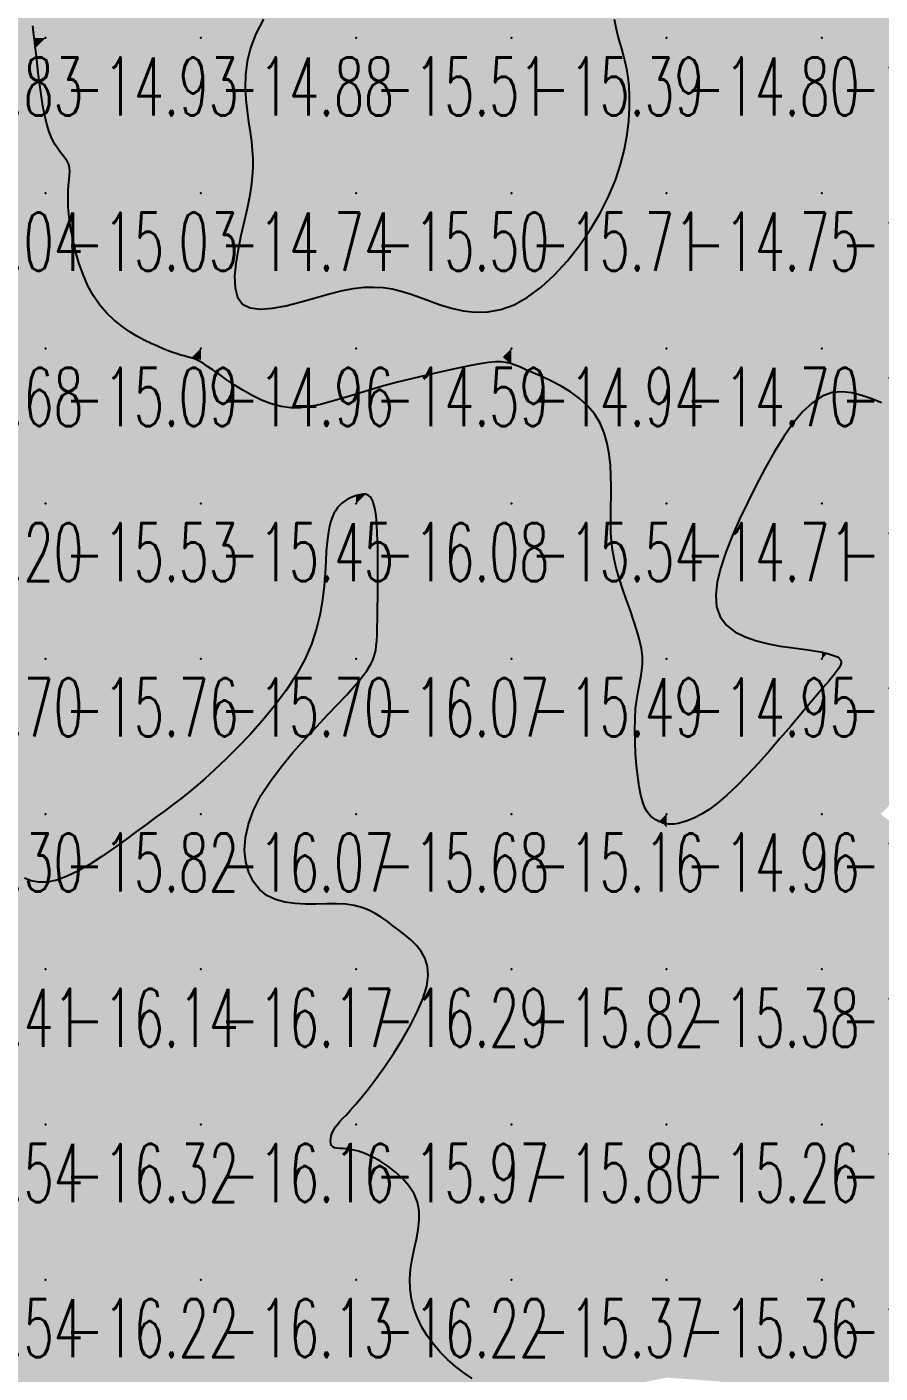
# Model space of a CAD drawing. Header units: millimetres. Extents: x 88261 to 90953, y 390274 to 392322.
# Drawn here: x 89799 to 89854, y 390511.2 to 390598 of the extents above; entities that cross this region are included whole.
import ezdxf
from ezdxf.enums import TextEntityAlignment as Align

# ---------------------------------------------------------------- set-up
doc = ezdxf.new("R2010")
doc.units = ezdxf.units.MM
doc.header["$LTSCALE"] = 25
for name, color, linetype in [('CN_03_00', 7, 'Continuous'), ('CN_04_00', 242, 'Continuous'), ('COTEAlt', 7, 'Continuous'), ('TN_COLORIAGE', 7, 'Continuous')]:
    doc.layers.add(name, color=color, linetype=linetype)
doc.styles.add('Simplex 1.0', font='Simplex.shx', dxfattribs={"width": 0.99, "height": 2.5})
doc.styles.get("Standard").update_dxf_attribs({"font": 'times.ttf'})

# ---------------------------------------------------------------- blocks, each defined once
blk = doc.blocks.new('COTE')
at = {"color": 0}
blk.add_point((0, 0), dxfattribs=at)
at = {"layer": 'COTEAlt'}
blk.add_attdef('ALT', text='', height=3.75, dxfattribs=at).set_placement((1.25, -1.25), align=Align.TOP_LEFT)

msp = doc.modelspace()

# ---------------------------------------------------------------- linework, layer by layer
at = {"layer": 'CN_03_00', "elevation": -16, "flags": 128}
msp.add_lwpolyline([(89827.727, 390510.868), (89827.188, 390511.237), (89826.656, 390511.644), (89826.145, 390512.087), (89825.665, 390512.565), (89825.225, 390513.077), (89824.832, 390513.617), (89824.49, 390514.184), (89824.204, 390514.774), (89823.977, 390515.381), (89823.815, 390516.004), (89823.722, 390516.638), (89823.703, 390517.28), (89823.757, 390517.925), (89823.864, 390518.57), (89823.998, 390519.212), (89824.135, 390519.846), (89824.249, 390520.468), (89824.314, 390521.075), (89824.307, 390521.664), (89824.201, 390522.229), (89823.979, 390522.768), (89823.655, 390523.276), (89823.252, 390523.746), (89822.791, 390524.175), (89822.294, 390524.557), (89821.785, 390524.887), (89821.284, 390525.159), (89820.814, 390525.37), (89820.393, 390525.516), (89820.022, 390525.609), (89819.7, 390525.661), (89819.425, 390525.687), (89819.193, 390525.699), (89819.002, 390525.712), (89818.852, 390525.738), (89818.738, 390525.792), (89818.659, 390525.884), (89818.613, 390526.009), (89818.598, 390526.161), (89818.611, 390526.332), (89818.652, 390526.517), (89818.716, 390526.707), (89818.804, 390526.897), (89818.912, 390527.078), (89819.04, 390527.248), (89819.193, 390527.421), (89819.379, 390527.615), (89819.603, 390527.847), (89819.873, 390528.135), (89820.195, 390528.497), (89820.577, 390528.952), (89821.024, 390529.516), (89821.539, 390530.2), (89822.097, 390530.983), (89822.672, 390531.836), (89823.235, 390532.731), (89823.758, 390533.639), (89824.212, 390534.532), (89824.57, 390535.379), (89824.803, 390536.154), (89824.891, 390536.834), (89824.847, 390537.424), (89824.692, 390537.937), (89824.447, 390538.384), (89824.135, 390538.776), (89823.774, 390539.128), (89823.388, 390539.449), (89822.997, 390539.752), (89822.616, 390540.047), (89822.243, 390540.33), (89821.865, 390540.595), (89821.475, 390540.835), (89821.061, 390541.044), (89820.615, 390541.217), (89820.126, 390541.347), (89819.585, 390541.428), (89818.986, 390541.459), (89818.342, 390541.456), (89817.67, 390541.443), (89816.988, 390541.441), (89816.313, 390541.473), (89815.661, 390541.562), (89815.05, 390541.729), (89814.498, 390541.998), (89814.02, 390542.384), (89813.628, 390542.881), (89813.332, 390543.476), (89813.142, 390544.158), (89813.067, 390544.913), (89813.118, 390545.73), (89813.306, 390546.596), (89813.639, 390547.499), (89814.121, 390548.425), (89814.727, 390549.361), (89815.422, 390550.29), (89816.173, 390551.198), (89816.948, 390552.07), (89817.713, 390552.89), (89818.435, 390553.643), (89819.081, 390554.314), (89819.624, 390554.892), (89820.069, 390555.385), (89820.428, 390555.802), (89820.712, 390556.155), (89820.931, 390556.456), (89821.099, 390556.715), (89821.225, 390556.944), (89821.322, 390557.154), (89821.399, 390557.357), (89821.461, 390557.566), (89821.509, 390557.798), (89821.546, 390558.068), (89821.573, 390558.39), (89821.594, 390558.78), (89821.61, 390559.253), (89821.624, 390559.824), (89821.636, 390560.5), (89821.647, 390561.261), (89821.655, 390562.075), (89821.657, 390562.914), (89821.652, 390563.747), (89821.639, 390564.545), (89821.615, 390565.279), (89821.58, 390565.919), (89821.531, 390566.442), (89821.47, 390566.855), (89821.399, 390567.172), (89821.321, 390567.406), (89821.236, 390567.572), (89821.146, 390567.683), (89821.054, 390567.753), (89820.962, 390567.796), (89820.87, 390567.823), (89820.778, 390567.838), (89820.685, 390567.841), (89820.589, 390567.833), (89820.489, 390567.816), (89820.384, 390567.79), (89820.273, 390567.756), (89820.155, 390567.715), (89820.028, 390567.668), (89819.894, 390567.613), (89819.756, 390567.547), (89819.614, 390567.469), (89819.472, 390567.376), (89819.331, 390567.265), (89819.193, 390567.135), (89819.059, 390566.983), (89818.933, 390566.806), (89818.815, 390566.596), (89818.705, 390566.346), (89818.606, 390566.046), (89818.517, 390565.688), (89818.441, 390565.265), (89818.377, 390564.767), (89818.327, 390564.186), (89818.289, 390563.518), (89818.248, 390562.768), (89818.185, 390561.949), (89818.084, 390561.072), (89817.927, 390560.146), (89817.695, 390559.183), (89817.371, 390558.194), (89816.937, 390557.19), (89816.383, 390556.181), (89815.726, 390555.18), (89814.995, 390554.201), (89814.215, 390553.257), (89813.413, 390552.361), (89812.615, 390551.527), (89811.847, 390550.766), (89811.136, 390550.093), (89810.501, 390549.515), (89809.93, 390549.017), (89809.403, 390548.58), (89808.901, 390548.183), (89808.406, 390547.806), (89807.897, 390547.43), (89807.357, 390547.033), (89806.764, 390546.596), (89806.106, 390546.106), (89805.395, 390545.579), (89804.647, 390545.039), (89803.879, 390544.511), (89803.11, 390544.017), (89802.356, 390543.581), (89801.634, 390543.227), (89800.962, 390542.979), (89800.353, 390542.854), (89799.806, 390542.843), (89799.319, 390542.93), (89798.887, 390543.1)], dxfattribs=at)
at = {"layer": 'CN_04_00', "elevation": -15, "flags": 128}
for points in [[(89854.102, 390573.728), (89853.467, 390573.98), (89852.83, 390574.208), (89852.191, 390574.376), (89851.551, 390574.448), (89850.912, 390574.388), (89850.275, 390574.161), (89849.64, 390573.74), (89849.01, 390573.143), (89848.387, 390572.396), (89847.775, 390571.524), (89847.175, 390570.554), (89846.59, 390569.514), (89846.023, 390568.429), (89845.476, 390567.325), (89844.955, 390566.227), (89844.477, 390565.151), (89844.064, 390564.111), (89843.736, 390563.122), (89843.514, 390562.196), (89843.42, 390561.349), (89843.473, 390560.593), (89843.695, 390559.944), (89844.097, 390559.41), (89844.648, 390558.983), (89845.309, 390558.648), (89846.041, 390558.392), (89846.803, 390558.202), (89847.555, 390558.063), (89848.257, 390557.961), (89848.871, 390557.884), (89849.364, 390557.82), (89849.747, 390557.764), (89850.038, 390557.715), (89850.255, 390557.673), (89850.416, 390557.635), (89850.54, 390557.6), (89850.646, 390557.567), (89850.751, 390557.534), (89850.87, 390557.499), (89850.999, 390557.46), (89851.129, 390557.415), (89851.251, 390557.359), (89851.356, 390557.29), (89851.437, 390557.205), (89851.484, 390557.102), (89851.489, 390556.977), (89851.444, 390556.826), (89851.344, 390556.642), (89851.188, 390556.414), (89850.97, 390556.135), (89850.69, 390555.795), (89850.342, 390555.385), (89849.924, 390554.895), (89849.433, 390554.317), (89848.869, 390553.648), (89848.244, 390552.908), (89847.575, 390552.122), (89846.878, 390551.319), (89846.168, 390550.524), (89845.463, 390549.763), (89844.778, 390549.063), (89844.13, 390548.449), (89843.531, 390547.943), (89842.984, 390547.539), (89842.487, 390547.225), (89842.04, 390546.989), (89841.642, 390546.82), (89841.292, 390546.707), (89840.989, 390546.636), (89840.733, 390546.598), (89840.52, 390546.582), (89840.346, 390546.583), (89840.201, 390546.599), (89840.08, 390546.628), (89839.973, 390546.667), (89839.875, 390546.713), (89839.776, 390546.764), (89839.67, 390546.817), (89839.55, 390546.873), (89839.419, 390546.943), (89839.28, 390547.041), (89839.137, 390547.181), (89838.993, 390547.378), (89838.852, 390547.646), (89838.718, 390547.999), (89838.593, 390548.451), (89838.482, 390549.01), (89838.386, 390549.658), (89838.308, 390550.371), (89838.25, 390551.122), (89838.214, 390551.889), (89838.201, 390552.646), (89838.214, 390553.368), (89838.255, 390554.031), (89838.324, 390554.617), (89838.41, 390555.137), (89838.503, 390555.61), (89838.589, 390556.053), (89838.657, 390556.485), (89838.694, 390556.924), (89838.69, 390557.388), (89838.631, 390557.895), (89838.511, 390558.459), (89838.338, 390559.072), (89838.127, 390559.721), (89837.893, 390560.394), (89837.65, 390561.078), (89837.412, 390561.761), (89837.192, 390562.43), (89837.007, 390563.072), (89836.865, 390563.679), (89836.765, 390564.258), (89836.699, 390564.817), (89836.662, 390565.368), (89836.647, 390565.92), (89836.647, 390566.483), (89836.657, 390567.069), (89836.669, 390567.685), (89836.676, 390568.34), (89836.667, 390569.024), (89836.631, 390569.724), (89836.554, 390570.427), (89836.426, 390571.121), (89836.234, 390571.792), (89835.966, 390572.427), (89835.61, 390573.015), (89835.161, 390573.544), (89834.635, 390574.015), (89834.057, 390574.433), (89833.452, 390574.801), (89832.842, 390575.123), (89832.252, 390575.402), (89831.706, 390575.642), (89831.227, 390575.847), (89830.832, 390576.02), (89830.5, 390576.159), (89830.201, 390576.265), (89829.908, 390576.336), (89829.591, 390576.369), (89829.222, 390576.365), (89828.772, 390576.322), (89828.212, 390576.238), (89827.522, 390576.113), (89826.719, 390575.953), (89825.831, 390575.761), (89824.883, 390575.544), (89823.903, 390575.307), (89822.916, 390575.056), (89821.95, 390574.797), (89821.03, 390574.534), (89820.177, 390574.274), (89819.387, 390574.029), (89818.651, 390573.808), (89817.957, 390573.625), (89817.296, 390573.489), (89816.658, 390573.414), (89816.033, 390573.411), (89815.41, 390573.49), (89814.783, 390573.659), (89814.158, 390573.904), (89813.546, 390574.203), (89812.956, 390574.539), (89812.398, 390574.892), (89811.882, 390575.242), (89811.419, 390575.569), (89811.018, 390575.855), (89810.685, 390576.084), (89810.413, 390576.26), (89810.188, 390576.393), (89809.999, 390576.49), (89809.835, 390576.561), (89809.682, 390576.613), (89809.529, 390576.657), (89809.364, 390576.7), (89809.177, 390576.75), (89808.963, 390576.811), (89808.722, 390576.886), (89808.452, 390576.977), (89808.15, 390577.088), (89807.815, 390577.221), (89807.445, 390577.378), (89807.039, 390577.563), (89806.596, 390577.779), (89806.126, 390578.031), (89805.639, 390578.325), (89805.147, 390578.666), (89804.659, 390579.06), (89804.188, 390579.513), (89803.743, 390580.031), (89803.337, 390580.619), (89802.976, 390581.279), (89802.664, 390581.994), (89802.397, 390582.745), (89802.175, 390583.512), (89801.996, 390584.274), (89801.86, 390585.012), (89801.764, 390585.704), (89801.709, 390586.332), (89801.69, 390586.88), (89801.699, 390587.351), (89801.725, 390587.756), (89801.758, 390588.101), (89801.788, 390588.397), (89801.803, 390588.653), (89801.794, 390588.877), (89801.749, 390589.078), (89801.662, 390589.265), (89801.538, 390589.45), (89801.384, 390589.645), (89801.21, 390589.862), (89801.024, 390590.112), (89800.834, 390590.408), (89800.649, 390590.762), (89800.476, 390591.185), (89800.323, 390591.684), (89800.19, 390592.243), (89800.074, 390592.84), (89799.975, 390593.456), (89799.89, 390594.068), (89799.817, 390594.655), (89799.756, 390595.196), (89799.704, 390595.669), (89799.659, 390596.062), (89799.62, 390596.392), (89799.583, 390596.687), (89799.547, 390596.971), (89799.51, 390597.272), (89799.469, 390597.616), (89799.422, 390598.029)], [(89814.277, 390598.443), (89813.795, 390597.509), (89813.454, 390596.597), (89813.24, 390595.714), (89813.131, 390594.862), (89813.106, 390594.045), (89813.144, 390593.265), (89813.224, 390592.525), (89813.325, 390591.829), (89813.425, 390591.18), (89813.505, 390590.577), (89813.561, 390590.006), (89813.59, 390589.448), (89813.588, 390588.888), (89813.553, 390588.305), (89813.482, 390587.684), (89813.373, 390587.005), (89813.223, 390586.251), (89813.034, 390585.414), (89812.83, 390584.522), (89812.64, 390583.611), (89812.494, 390582.72), (89812.421, 390581.885), (89812.45, 390581.145), (89812.609, 390580.535), (89812.929, 390580.094), (89813.428, 390579.846), (89814.081, 390579.77), (89814.854, 390579.829), (89815.712, 390579.99), (89816.62, 390580.216), (89817.543, 390580.474), (89818.447, 390580.729), (89819.296, 390580.945), (89820.065, 390581.094), (89820.76, 390581.176), (89821.399, 390581.195), (89821.999, 390581.157), (89822.576, 390581.067), (89823.146, 390580.931), (89823.725, 390580.753), (89824.332, 390580.54), (89824.978, 390580.3), (89824.978, 390580.3), (89825.663, 390580.057), (89826.385, 390579.838), (89827.14, 390579.67), (89827.925, 390579.58), (89828.736, 390579.597), (89829.571, 390579.746), (89830.425, 390580.055), (89831.294, 390580.543), (89832.164, 390581.192), (89833.018, 390581.977), (89833.842, 390582.87), (89834.619, 390583.847), (89835.334, 390584.882), (89835.971, 390585.947), (89836.514, 390587.018), (89836.952, 390588.071), (89837.29, 390589.094), (89837.54, 390590.08), (89837.712, 390591.019), (89837.817, 390591.903), (89837.864, 390592.724), (89837.865, 390593.473), (89837.83, 390594.141), (89837.769, 390594.724), (89837.686, 390595.238), (89837.588, 390595.7), (89837.477, 390596.129), (89837.359, 390596.544), (89837.238, 390596.965), (89837.118, 390597.41), (89837.004, 390597.898), (89836.897, 390598.44)]]:
    msp.add_lwpolyline(points, dxfattribs=at)
at = {"layer": 'TN_COLORIAGE', "color": 231}
for points in [[(89799.478, 390597.239, -14.844), (89798.664, 390605.655, -14.844), (89800.249, 390597.239, -14.844), (89800.249, 390607.239, -14.844)], [(89803.557, 390600.548, -14.844), (89805.521, 390607.239, -14.844), (89800.249, 390597.239, -14.844), (89800.249, 390607.239, -14.844)], [(89820.249, 390605.446, -14.876), (89812.216, 390597.239, -14.876), (89820.249, 390607.239, -14.876), (89810.249, 390597.239, -14.876)], [(89815.835, 390607.239, -14.876), (89810.249, 390601.937, -14.876), (89820.249, 390607.239, -14.876), (89810.249, 390597.239, -14.876)], [(89836.894, 390597.239, -14.753), (89836.347, 390603.337, -14.753), (89840.249, 390597.239, -14.753), (89840.249, 390607.239, -14.753)], [(89840.249, 390607.239, -14.705), (89840.249, 390597.239, -14.705), (89850.249, 390607.239, -14.705)], [(89840.249, 390597.239, -14.705), (89850.249, 390597.239, -14.705), (89850.249, 390607.239, -14.705)], [(89850.249, 390607.239, -14.814), (89850.249, 390597.239, -14.814), (89860.249, 390607.239, -14.814)], [(89853.377, 390597.239, -14.814), (89860.249, 390603.349, -14.814), (89850.249, 390597.239, -14.814), (89860.249, 390607.239, -14.814)], [(89803.557, 390600.548, -14.876), (89810.249, 390601.937, -14.876), (89800.249, 390597.239, -14.876), (89810.249, 390597.239, -14.876)], [(89799.478, 390597.239, -14.931), (89799.624, 390596.615, -14.931), (89800.249, 390597.239, -14.931)], [(89800.249, 390590.317, -14.931), (89799.624, 390596.615, -14.931), (89800.249, 390597.239, -14.931)], [(89800.249, 390590.317, -14.876), (89802.237, 390589.227, -14.876), (89800.249, 390597.239, -14.876), (89810.249, 390597.239, -14.876)], [(89802.237, 390589.227, -14.738), (89801.299, 390587.239, -14.738), (89810.249, 390597.239, -14.738), (89810.249, 390587.239, -14.738)], [(89812.216, 390597.239, -14.738), (89813.66, 390590.65, -14.738), (89810.249, 390597.239, -14.738), (89810.249, 390587.239, -14.738)], [(89836.894, 390597.239, -14.805), (89838.101, 390595.091, -14.805), (89840.249, 390597.239, -14.805)], [(89838.101, 390595.091, -14.754), (89837.683, 390587.239, -14.754), (89840.249, 390597.239, -14.754), (89840.249, 390587.239, -14.754)], [(89840.249, 390597.239, -14.867), (89840.249, 390587.239, -14.867), (89850.249, 390597.239, -14.867)], [(89840.249, 390587.239, -14.867), (89850.249, 390587.239, -14.867), (89850.249, 390597.239, -14.867)], [(89853.377, 390597.239, -14.651), (89855.691, 390592.681, -14.651), (89850.249, 390597.239, -14.651), (89850.249, 390587.239, -14.651)], [(89855.691, 390592.681, -14.345), (89860.249, 390594.155, -14.345), (89850.249, 390587.239, -14.345), (89860.249, 390587.239, -14.345)], [(89813.692, 390587.239, -14.738), (89813.66, 390590.65, -14.738), (89810.249, 390587.239, -14.738)], [(89801.299, 390587.239, -14.738), (89802.818, 390579.809, -14.738), (89810.249, 390587.239, -14.738)], [(89807.448, 390577.239, -14.738), (89802.818, 390579.809, -14.738), (89810.249, 390577.239, -14.738), (89810.249, 390587.239, -14.738)], [(89810.909, 390577.899, -14.738), (89813.692, 390587.239, -14.738), (89810.249, 390577.239, -14.738), (89810.249, 390587.239, -14.738)], [(89830.249, 390578.057, -14.754), (89837.683, 390587.239, -14.754), (89830.249, 390577.239, -14.754), (89840.249, 390587.239, -14.754)], [(89830.249, 390577.239, -14.754), (89840.249, 390577.239, -14.754), (89840.249, 390587.239, -14.754)], [(89840.249, 390577.239, -14.651), (89850.249, 390577.239, -14.651), (89850.249, 390587.239, -14.651)], [(89840.249, 390587.239, -14.651), (89840.249, 390577.239, -14.651), (89850.249, 390587.239, -14.651)], [(89850.249, 390577.239, -14.345), (89860.249, 390577.239, -14.345), (89860.249, 390587.239, -14.345)], [(89850.249, 390587.239, -14.345), (89850.249, 390577.239, -14.345), (89860.249, 390587.239, -14.345)], [(89810.909, 390577.899, -14.594), (89820.249, 390581.727, -14.594), (89810.249, 390577.239, -14.594), (89820.249, 390577.239, -14.594)], [(89820.249, 390581.727, -14.594), (89823.873, 390580.864, -14.594), (89820.249, 390577.239, -14.594)], [(89830.249, 390578.057, -14.594), (89823.873, 390580.864, -14.594), (89830.249, 390577.239, -14.594), (89820.249, 390577.239, -14.594)], [(89807.448, 390577.239, -14.965), (89809.622, 390576.613, -14.965), (89810.249, 390577.239, -14.965)], [(89810.249, 390576.509, -14.965), (89809.622, 390576.613, -14.965), (89810.249, 390577.239, -14.965)], [(89810.249, 390576.509, -14.594), (89815.49, 390572.481, -14.594), (89810.249, 390577.239, -14.594), (89820.249, 390577.239, -14.594)], [(89815.49, 390572.481, -14.594), (89820.249, 390574.51, -14.594), (89820.249, 390577.239, -14.594)], [(89829.693, 390576.684, -14.594), (89820.249, 390574.51, -14.594), (89830.249, 390577.239, -14.594), (89820.249, 390577.239, -14.594)], [(89830.249, 390576.183, -14.936), (89829.693, 390576.684, -14.936), (89830.249, 390577.239, -14.936)], [(89830.249, 390576.183, -14.701), (89836.676, 390573.667, -14.701), (89830.249, 390577.239, -14.701), (89840.249, 390577.239, -14.701)], [(89836.709, 390567.239, -14.701), (89836.676, 390573.667, -14.701), (89840.249, 390567.239, -14.701), (89840.249, 390577.239, -14.701)], [(89840.249, 390577.239, -14.97), (89840.249, 390567.239, -14.97), (89850.249, 390577.239, -14.97)], [(89850.249, 390576.329, -14.705), (89845.234, 390567.239, -14.705), (89850.249, 390577.239, -14.705), (89840.249, 390567.239, -14.705)], [(89850.249, 390576.329, -14.723), (89855.418, 390572.409, -14.723), (89850.249, 390577.239, -14.723), (89860.249, 390577.239, -14.723)], [(89836.498, 390563.489, -14.705), (89836.709, 390567.239, -14.705), (89840.249, 390567.239, -14.705)], [(89839.338, 390557.239, -14.705), (89836.498, 390563.489, -14.705), (89840.249, 390557.239, -14.705), (89840.249, 390567.239, -14.705)], [(89841.672, 390558.662, -14.705), (89845.234, 390567.239, -14.705), (89840.249, 390557.239, -14.705), (89840.249, 390567.239, -14.705)], [(89850.249, 390557.774, -14.951), (89841.672, 390558.662, -14.951), (89850.249, 390557.239, -14.951), (89840.249, 390557.239, -14.951)], [(89837.936, 390554.927, -14.951), (89839.338, 390557.239, -14.951), (89840.249, 390557.239, -14.951)], [(89838.448, 390547.239, -14.951), (89837.936, 390554.927, -14.951), (89840.249, 390547.239, -14.951), (89840.249, 390557.239, -14.951)], [(89840.249, 390557.239, -14.983), (89840.249, 390547.239, -14.983), (89850.249, 390557.239, -14.983)], [(89850.249, 390555.356, -14.964), (89843.57, 390547.239, -14.964), (89850.249, 390557.239, -14.964), (89840.249, 390547.239, -14.964)], [(89850.249, 390557.774, -14.983), (89850.556, 390557.547, -14.983), (89850.249, 390557.239, -14.983)], [(89852.032, 390557.239, -14.983), (89850.556, 390557.547, -14.983), (89850.249, 390557.239, -14.983)], [(89850.249, 390555.356, -14.983), (89852.032, 390557.239, -14.983), (89850.249, 390557.239, -14.983)], [(89838.448, 390547.239, -14.964), (89839.83, 390546.821, -14.964), (89840.249, 390547.239, -14.964)], [(89840.249, 390546.382, -14.964), (89839.83, 390546.821, -14.964), (89840.249, 390547.239, -14.964)], [(89843.57, 390547.239, -14.964), (89840.249, 390546.382, -14.964), (89840.249, 390547.239, -14.964)]]:
    msp.add_solid(points, dxfattribs=at)
at = {"layer": 'TN_COLORIAGE', "color": 241}
for points in [[(89798.664, 390605.655, -15.827), (89799.478, 390597.239, -15.827), (89790.249, 390597.239, -15.827)], [(89812.216, 390597.239, -15.505), (89820.249, 390605.446, -15.505), (89820.249, 390597.239, -15.505)], [(89826.132, 390603.123, -15.505), (89820.249, 390605.446, -15.505), (89820.249, 390597.239, -15.505)], [(89820.249, 390597.239, -15), (89826.132, 390603.123, -15), (89830.249, 390597.239, -15), (89830.249, 390602.461, -15)], [(89836.347, 390603.337, -15.386), (89836.894, 390597.239, -15.386), (89830.249, 390597.239, -15.386)], [(89830.249, 390602.461, -15.386), (89836.347, 390603.337, -15.386), (89830.249, 390597.239, -15.386)], [(89860.249, 390603.349, -15.292), (89853.377, 390597.239, -15.292), (89860.249, 390597.239, -15.292)], [(89790.249, 390588.993, -15), (89790.58, 390587.571, -15), (89790.249, 390597.239, -15), (89799.624, 390596.615, -15)], [(89799.624, 390596.615, -15.827), (89799.478, 390597.239, -15.827), (89790.249, 390597.239, -15.827)], [(89813.66, 390590.65, -15.505), (89812.216, 390597.239, -15.505), (89820.249, 390597.239, -15.505)], [(89820.249, 390597.239, -15), (89813.66, 390590.65, -15), (89820.249, 390587.239, -15), (89813.692, 390587.239, -15)], [(89820.249, 390597.239, -15.386), (89820.249, 390587.239, -15.386), (89830.249, 390597.239, -15.386)], [(89820.249, 390587.239, -15.386), (89830.249, 390587.239, -15.386), (89830.249, 390597.239, -15.386)], [(89830.249, 390587.239, -15), (89838.101, 390595.091, -15), (89830.249, 390597.239, -15), (89836.894, 390597.239, -15)], [(89855.691, 390592.681, -15.292), (89853.377, 390597.239, -15.292), (89860.249, 390597.239, -15.292)], [(89790.613, 390587.239, -15), (89790.58, 390587.571, -15), (89800.249, 390587.239, -15), (89799.624, 390596.615, -15)], [(89799.624, 390596.615, -15.031), (89800.249, 390590.317, -15.031), (89800.249, 390587.239, -15.031)], [(89837.683, 390587.239, -15.713), (89838.101, 390595.091, -15.713), (89830.249, 390587.239, -15.713)], [(89802.237, 390589.227, -15.031), (89800.249, 390590.317, -15.031), (89800.249, 390587.239, -15.031)], [(89801.299, 390587.239, -15.031), (89802.237, 390589.227, -15.031), (89800.249, 390587.239, -15.031)], [(89790.249, 390586.217, -15.031), (89790.613, 390587.239, -15.031), (89790.249, 390577.239, -15.031), (89800.249, 390587.239, -15.031)], [(89790.249, 390577.239, -15.031), (89800.249, 390577.239, -15.031), (89800.249, 390587.239, -15.031)], [(89800.249, 390577.239, -15), (89802.818, 390579.809, -15), (89800.249, 390587.239, -15), (89801.299, 390587.239, -15)], [(89820.249, 390581.727, -15.498), (89810.909, 390577.899, -15.498), (89820.249, 390587.239, -15.498)], [(89813.692, 390587.239, -15.498), (89810.909, 390577.899, -15.498), (89820.249, 390587.239, -15.498)], [(89830.249, 390587.239, -15), (89823.873, 390580.864, -15), (89820.249, 390587.239, -15), (89820.249, 390581.727, -15)], [(89823.873, 390580.864, -15.713), (89830.249, 390578.057, -15.713), (89830.249, 390587.239, -15.713)], [(89837.683, 390587.239, -15.713), (89830.249, 390578.057, -15.713), (89830.249, 390587.239, -15.713)], [(89802.818, 390579.809, -15.09), (89807.448, 390577.239, -15.09), (89800.249, 390577.239, -15.09)], [(89790.249, 390571.064, -15.09), (89792.047, 390569.038, -15.09), (89790.249, 390577.239, -15.09), (89800.249, 390577.239, -15.09)], [(89793.212, 390567.239, -15.09), (89792.047, 390569.038, -15.09), (89800.249, 390567.239, -15.09), (89800.249, 390577.239, -15.09)], [(89800.249, 390567.239, -15), (89809.622, 390576.613, -15), (89800.249, 390577.239, -15), (89807.448, 390577.239, -15)], [(89800.249, 390567.239, -15), (89809.622, 390576.613, -15), (89810.249, 390567.239, -15), (89810.249, 390576.509, -15)], [(89815.49, 390572.481, -15.447), (89810.249, 390576.509, -15.447), (89810.249, 390567.239, -15.447)], [(89820.949, 390567.94, -15), (89829.693, 390576.684, -15), (89820.249, 390567.778, -15), (89820.249, 390574.51, -15)], [(89821.726, 390567.239, -15), (89820.949, 390567.94, -15), (89830.249, 390567.239, -15), (89829.693, 390576.684, -15)], [(89829.693, 390576.684, -15.538), (89830.249, 390576.183, -15.538), (89830.249, 390567.239, -15.538)], [(89845.234, 390567.239, -15.296), (89850.249, 390576.329, -15.296), (89850.249, 390567.239, -15.296)], [(89855.418, 390572.409, -15.296), (89850.249, 390576.329, -15.296), (89850.249, 390567.239, -15.296)], [(89836.676, 390573.667, -15.538), (89830.249, 390576.183, -15.538), (89830.249, 390567.239, -15.538)], [(89818.985, 390567.239, -15), (89820.249, 390567.778, -15), (89810.249, 390567.239, -15), (89820.249, 390574.51, -15)], [(89820.249, 390574.51, -15.447), (89815.49, 390572.481, -15.447), (89810.249, 390567.239, -15.447)], [(89836.676, 390573.667, -15.538), (89836.709, 390567.239, -15.538), (89830.249, 390567.239, -15.538)], [(89860.249, 390567.239, -15), (89860.249, 390573.797, -15), (89850.249, 390567.239, -15), (89855.418, 390572.409, -15)], [(89793.212, 390567.239, -15.526), (89796.223, 390563.214, -15.526), (89800.249, 390567.239, -15.526)], [(89797.699, 390557.239, -15.526), (89796.223, 390563.214, -15.526), (89800.249, 390557.239, -15.526), (89800.249, 390567.239, -15.526)], [(89800.249, 390557.239, -15.447), (89810.249, 390557.239, -15.447), (89810.249, 390567.239, -15.447)], [(89800.249, 390567.239, -15.447), (89800.249, 390557.239, -15.447), (89810.249, 390567.239, -15.447)], [(89818.169, 390565.16, -15.447), (89818.985, 390567.239, -15.447), (89810.249, 390557.239, -15.447), (89810.249, 390567.239, -15.447)], [(89821.625, 390558.616, -15.491), (89821.515, 390557.239, -15.491), (89830.249, 390567.239, -15.491), (89830.249, 390557.239, -15.491)], [(89821.625, 390558.616, -15.538), (89821.726, 390567.239, -15.538), (89830.249, 390567.239, -15.538)], [(89830.249, 390567.239, -15), (89836.709, 390567.239, -15), (89830.249, 390557.239, -15), (89836.498, 390563.489, -15)], [(89845.234, 390567.239, -15.296), (89841.672, 390558.662, -15.296), (89850.249, 390567.239, -15.296)], [(89841.672, 390558.662, -15.296), (89850.249, 390557.774, -15.296), (89850.249, 390567.239, -15.296)], [(89860.249, 390567.239, -15), (89850.556, 390557.547, -15), (89850.249, 390567.239, -15), (89850.249, 390557.774, -15)], [(89860.249, 390567.239, -15), (89850.556, 390557.547, -15), (89860.249, 390557.239, -15), (89852.032, 390557.239, -15)], [(89818.301, 390557.239, -15.695), (89818.169, 390565.16, -15.695), (89810.249, 390557.239, -15.695)], [(89836.498, 390563.489, -15.491), (89839.338, 390557.239, -15.491), (89830.249, 390557.239, -15.491)], [(89795.778, 390552.769, -15.76), (89797.699, 390557.239, -15.76), (89800.249, 390557.239, -15.76)], [(89796.53, 390547.239, -15.76), (89795.778, 390552.769, -15.76), (89800.249, 390547.239, -15.76), (89800.249, 390557.239, -15.76)], [(89800.249, 390557.239, -15.695), (89800.249, 390547.239, -15.695), (89810.249, 390557.239, -15.695)], [(89807.521, 390547.239, -15.695), (89810.249, 390549.02, -15.695), (89800.249, 390547.239, -15.695), (89810.249, 390557.239, -15.695)], [(89810.249, 390549.02, -15.695), (89818.301, 390557.239, -15.695), (89810.249, 390557.239, -15.695)], [(89820.249, 390547.239, -15.491), (89830.249, 390547.239, -15.491), (89830.249, 390557.239, -15.491)], [(89820.249, 390555.352, -15.491), (89821.515, 390557.239, -15.491), (89820.249, 390547.239, -15.491), (89830.249, 390557.239, -15.491)], [(89830.249, 390557.239, -15), (89839.338, 390557.239, -15), (89830.249, 390547.239, -15), (89837.936, 390554.927, -15)], [(89860.249, 390557.239, -15), (89852.032, 390557.239, -15), (89850.249, 390547.239, -15), (89850.249, 390555.356, -15)], [(89860.249, 390557.239, -15), (89860.249, 390553.29, -15), (89850.249, 390547.239, -15), (89854.039, 390547.239, -15)], [(89811.973, 390547.239, -15.683), (89820.249, 390555.352, -15.683), (89820.249, 390547.239, -15.683)], [(89837.936, 390554.927, -15.163), (89838.448, 390547.239, -15.163), (89830.249, 390547.239, -15.163)], [(89843.57, 390547.239, -15.072), (89850.249, 390555.356, -15.072), (89850.249, 390547.239, -15.072)], [(89796.53, 390547.239, -15.824), (89797.253, 390544.243, -15.824), (89800.249, 390547.239, -15.824)], [(89800.249, 390541.598, -15.824), (89797.253, 390544.243, -15.824), (89800.249, 390547.239, -15.824)], [(89807.521, 390547.239, -15.824), (89800.249, 390541.598, -15.824), (89800.249, 390547.239, -15.824)], [(89811.973, 390547.239, -15.683), (89813.692, 390540.682, -15.683), (89820.249, 390547.239, -15.683)], [(89813.692, 390540.682, -15.683), (89820.249, 390542.018, -15.683), (89820.249, 390547.239, -15.683)], [(89820.249, 390542.018, -15.163), (89822.824, 390539.814, -15.163), (89820.249, 390547.239, -15.163), (89830.249, 390547.239, -15.163)], [(89826.436, 390537.239, -15.163), (89822.824, 390539.814, -15.163), (89830.249, 390537.239, -15.163), (89830.249, 390547.239, -15.163)], [(89830.249, 390537.239, -15), (89839.83, 390546.821, -15), (89830.249, 390547.239, -15), (89838.448, 390547.239, -15)], [(89830.249, 390537.239, -15), (89839.83, 390546.821, -15), (89840.249, 390537.239, -15), (89840.249, 390546.382, -15)], [(89840.249, 390537.239, -15.072), (89850.249, 390537.239, -15.072), (89850.249, 390547.239, -15.072)], [(89840.249, 390537.239, -15), (89840.249, 390546.382, -15), (89850.249, 390547.239, -15), (89843.57, 390547.239, -15)], [(89850.249, 390537.239, -15), (89857.51, 390544.5, -15), (89850.249, 390547.239, -15), (89854.039, 390547.239, -15)], [(89850.249, 390537.239, -15), (89857.51, 390544.5, -15), (89860.249, 390537.239, -15), (89860.249, 390539.97, -15)], [(89820.249, 390528.154, -15.821), (89826.436, 390537.239, -15.821), (89820.249, 390527.239, -15.821), (89830.249, 390537.239, -15.821)], [(89820.249, 390527.239, -15.821), (89830.249, 390527.239, -15.821), (89830.249, 390537.239, -15.821)], [(89830.249, 390527.239, -15.383), (89840.249, 390527.239, -15.383), (89840.249, 390537.239, -15.383)], [(89830.249, 390537.239, -15.383), (89830.249, 390527.239, -15.383), (89840.249, 390537.239, -15.383)], [(89840.249, 390537.239, -15.313), (89840.249, 390527.239, -15.313), (89850.249, 390537.239, -15.313)], [(89840.249, 390527.239, -15.313), (89850.249, 390527.239, -15.313), (89850.249, 390537.239, -15.313)], [(89850.249, 390527.239, -15), (89857.91, 390527.239, -15), (89860.249, 390537.239, -15), (89860.249, 390533.362, -15)], [(89850.249, 390537.239, -15.044), (89850.249, 390527.239, -15.044), (89860.249, 390537.239, -15.044)], [(89818.714, 390527.239, -15.971), (89820.249, 390528.154, -15.971), (89820.249, 390527.239, -15.971)], [(89818.366, 390525.357, -15.971), (89818.714, 390527.239, -15.971), (89820.249, 390527.239, -15.971)], [(89818.366, 390525.357, -15.971), (89820.249, 390526.088, -15.971), (89820.249, 390527.239, -15.971)], [(89820.249, 390526.088, -15.799), (89825.522, 390522.512, -15.799), (89820.249, 390527.239, -15.799), (89830.249, 390527.239, -15.799)], [(89825.522, 390522.512, -15.368), (89822.87, 390517.239, -15.368), (89830.249, 390527.239, -15.368), (89830.249, 390517.239, -15.368)], [(89830.249, 390527.239, -15.262), (89830.249, 390517.239, -15.262), (89840.249, 390527.239, -15.262)], [(89830.249, 390517.239, -15.262), (89840.249, 390517.239, -15.262), (89840.249, 390527.239, -15.262)], [(89840.249, 390517.239, -15.23), (89850.249, 390517.239, -15.23), (89850.249, 390527.239, -15.23)], [(89840.249, 390527.239, -15.23), (89840.249, 390517.239, -15.23), (89850.249, 390527.239, -15.23)], [(89850.249, 390517.239, -15), (89858.288, 390525.278, -15), (89850.249, 390527.239, -15), (89857.91, 390527.239, -15)], [(89850.249, 390517.239, -15), (89858.288, 390525.278, -15), (89860.249, 390517.239, -15), (89860.249, 390523.696, -15)], [(89822.87, 390517.239, -15.368), (89825.218, 390512.208, -15.368), (89830.249, 390517.239, -15.368)], [(89830.249, 390509.319, -15.368), (89825.218, 390512.208, -15.368), (89830.249, 390517.239, -15.368)], [(89830.249, 390509.319, -15.361), (89832.311, 390509.302, -15.361), (89830.249, 390517.239, -15.361), (89840.249, 390517.239, -15.361)], [(89832.311, 390509.302, -15.361), (89840.249, 390510.933, -15.361), (89840.249, 390517.239, -15.361)], [(89840.249, 390510.933, -15.287), (89843.692, 390510.682, -15.287), (89840.249, 390517.239, -15.287), (89850.249, 390517.239, -15.287)], [(89850.249, 390508.07, -15.287), (89843.692, 390510.682, -15.287), (89850.249, 390517.239, -15.287)], [(89850.249, 390508.07, -15.128), (89850.938, 390507.929, -15.128), (89850.249, 390517.239, -15.128), (89860.249, 390517.239, -15.128)], [(89852.038, 390507.239, -15.128), (89850.938, 390507.929, -15.128), (89860.249, 390507.239, -15.128), (89860.249, 390517.239, -15.128)]]:
    msp.add_solid(points, dxfattribs=at)
at = {"layer": 'TN_COLORIAGE', "color": 183}
for points in [[(89820.249, 390567.778, -16.08), (89818.985, 390567.239, -16.08), (89820.249, 390567.239, -16.08)], [(89820.249, 390567.778, -16.08), (89820.949, 390567.94, -16.08), (89820.249, 390567.239, -16.08)], [(89820.949, 390567.94, -16.08), (89821.726, 390567.239, -16.08), (89820.249, 390567.239, -16.08)], [(89820.249, 390567.239, -16), (89818.169, 390565.16, -16), (89820.249, 390557.239, -16), (89818.301, 390557.239, -16)], [(89818.985, 390567.239, -16.08), (89818.169, 390565.16, -16.08), (89820.249, 390567.239, -16.08)], [(89820.249, 390567.239, -16), (89821.726, 390567.239, -16), (89820.249, 390557.239, -16), (89821.625, 390558.616, -16)], [(89821.515, 390557.239, -16.074), (89821.625, 390558.616, -16.074), (89820.249, 390557.239, -16.074)], [(89820.249, 390557.239, -16), (89818.301, 390557.239, -16), (89810.249, 390547.239, -16), (89810.249, 390549.02, -16)], [(89820.249, 390557.239, -16), (89820.249, 390555.352, -16), (89810.249, 390547.239, -16), (89811.973, 390547.239, -16)], [(89821.515, 390557.239, -16.074), (89820.249, 390555.352, -16.074), (89820.249, 390557.239, -16.074)], [(89810.249, 390549.02, -16.066), (89807.521, 390547.239, -16.066), (89810.249, 390547.239, -16.066)], [(89800.249, 390537.239, -16), (89800.249, 390541.598, -16), (89810.249, 390547.239, -16), (89807.521, 390547.239, -16)], [(89800.249, 390537.239, -16.066), (89810.249, 390537.239, -16.066), (89810.249, 390547.239, -16.066)], [(89810.249, 390537.239, -16), (89813.692, 390540.682, -16), (89810.249, 390547.239, -16), (89811.973, 390547.239, -16)], [(89790.249, 390537.239, -16), (89797.253, 390544.243, -16), (89800.249, 390537.239, -16), (89800.249, 390541.598, -16)], [(89820.249, 390537.239, -16), (89820.249, 390542.018, -16), (89810.249, 390537.239, -16), (89813.692, 390540.682, -16)], [(89822.824, 390539.814, -16.29), (89820.249, 390542.018, -16.29), (89820.249, 390537.239, -16.29)], [(89822.824, 390539.814, -16.29), (89826.436, 390537.239, -16.29), (89820.249, 390537.239, -16.29)], [(89790.249, 390527.239, -16.136), (89800.249, 390527.239, -16.136), (89800.249, 390537.239, -16.136)], [(89790.249, 390537.239, -16.136), (89790.249, 390527.239, -16.136), (89800.249, 390537.239, -16.136)], [(89800.249, 390527.239, -16.166), (89810.249, 390527.239, -16.166), (89810.249, 390537.239, -16.166)], [(89800.249, 390537.239, -16.166), (89800.249, 390527.239, -16.166), (89810.249, 390537.239, -16.166)], [(89820.249, 390537.239, -16), (89820.249, 390528.154, -16), (89810.249, 390527.239, -16), (89818.714, 390527.239, -16)], [(89810.249, 390537.239, -16.29), (89810.249, 390527.239, -16.29), (89820.249, 390537.239, -16.29)], [(89826.436, 390537.239, -16.29), (89820.249, 390528.154, -16.29), (89820.249, 390537.239, -16.29)], [(89790.249, 390527.239, -16.316), (89790.249, 390517.239, -16.316), (89800.249, 390527.239, -16.316)], [(89790.249, 390517.239, -16.316), (89800.249, 390517.239, -16.316), (89800.249, 390527.239, -16.316)], [(89800.249, 390527.239, -16.161), (89800.249, 390517.239, -16.161), (89810.249, 390527.239, -16.161)], [(89800.249, 390517.239, -16.161), (89810.249, 390517.239, -16.161), (89810.249, 390527.239, -16.161)], [(89810.249, 390527.239, -16), (89818.714, 390527.239, -16), (89810.249, 390517.239, -16), (89818.366, 390525.357, -16)], [(89820.249, 390517.239, -16), (89820.249, 390526.088, -16), (89810.249, 390517.239, -16), (89818.366, 390525.357, -16)], [(89825.522, 390522.512, -16.224), (89820.249, 390526.088, -16.224), (89820.249, 390517.239, -16.224)], [(89822.87, 390517.239, -16.224), (89825.522, 390522.512, -16.224), (89820.249, 390517.239, -16.224)], [(89790.249, 390517.239, -16.221), (89790.249, 390507.239, -16.221), (89800.249, 390517.239, -16.221)], [(89790.249, 390507.239, -16.221), (89800.249, 390507.239, -16.221), (89800.249, 390517.239, -16.221)], [(89800.249, 390517.239, -16.126), (89800.249, 390507.239, -16.126), (89810.249, 390517.239, -16.126)], [(89800.249, 390507.239, -16.126), (89810.249, 390507.239, -16.126), (89810.249, 390517.239, -16.126)], [(89810.249, 390517.239, -16.224), (89810.249, 390507.239, -16.224), (89820.249, 390517.239, -16.224)], [(89810.249, 390507.239, -16.224), (89820.249, 390507.239, -16.224), (89820.249, 390517.239, -16.224)], [(89820.249, 390507.239, -16), (89825.218, 390512.208, -16), (89820.249, 390517.239, -16), (89822.87, 390517.239, -16)], [(89820.249, 390507.239, -16), (89825.218, 390512.208, -16), (89830.249, 390507.239, -16), (89830.249, 390509.319, -16)]]:
    msp.add_solid(points, dxfattribs=at)

# ---------------------------------------------------------------- block references
at = {"layer": 'COTEAlt'}
ref = msp.add_blockref('COTE', (89790.249, 390597.239), dxfattribs=at)
ref.add_attrib('ALT', '-15.83', dxfattribs={"height": 3.75, "style": 'Simplex 1.0', "width": 0.6}).set_placement((89791.499, 390595.989), align=Align.TOP_LEFT)
ref = msp.add_blockref('COTE', (89800.249, 390597.239), dxfattribs=at)
ref.add_attrib('ALT', '-14.93', dxfattribs={"height": 3.75, "style": 'Simplex 1.0', "width": 0.6}).set_placement((89801.499, 390595.989), align=Align.TOP_LEFT)
ref = msp.add_blockref('COTE', (89810.249, 390597.239), dxfattribs=at)
ref.add_attrib('ALT', '-14.88', dxfattribs={"height": 3.75, "style": 'Simplex 1.0', "width": 0.6}).set_placement((89811.499, 390595.989), align=Align.TOP_LEFT)
ref = msp.add_blockref('COTE', (89820.249, 390597.239), dxfattribs=at)
ref.add_attrib('ALT', '-15.51', dxfattribs={"height": 3.75, "style": 'Simplex 1.0', "width": 0.6}).set_placement((89821.499, 390595.989), align=Align.TOP_LEFT)
ref = msp.add_blockref('COTE', (89830.249, 390597.239), dxfattribs=at)
ref.add_attrib('ALT', '-15.39', dxfattribs={"height": 3.75, "style": 'Simplex 1.0', "width": 0.6}).set_placement((89831.499, 390595.989), align=Align.TOP_LEFT)
ref = msp.add_blockref('COTE', (89840.249, 390597.239), dxfattribs=at)
ref.add_attrib('ALT', '-14.80', dxfattribs={"height": 3.75, "style": 'Simplex 1.0', "width": 0.6}).set_placement((89841.499, 390595.989), align=Align.TOP_LEFT)
ref = msp.add_blockref('COTE', (89850.249, 390597.239), dxfattribs=at)
ref.add_attrib('ALT', '-14.87', dxfattribs={"height": 3.75, "style": 'Simplex 1.0', "width": 0.6}).set_placement((89851.499, 390595.989), align=Align.TOP_LEFT)
ref = msp.add_blockref('COTE', (89790.249, 390587.239), dxfattribs=at)
ref.add_attrib('ALT', '-16.04', dxfattribs={"height": 3.75, "style": 'Simplex 1.0', "width": 0.6}).set_placement((89791.499, 390585.989), align=Align.TOP_LEFT)
ref = msp.add_blockref('COTE', (89800.249, 390587.239), dxfattribs=at)
ref.add_attrib('ALT', '-15.03', dxfattribs={"height": 3.75, "style": 'Simplex 1.0', "width": 0.6}).set_placement((89801.499, 390585.989), align=Align.TOP_LEFT)
ref = msp.add_blockref('COTE', (89810.249, 390587.239), dxfattribs=at)
ref.add_attrib('ALT', '-14.74', dxfattribs={"height": 3.75, "style": 'Simplex 1.0', "width": 0.6}).set_placement((89811.499, 390585.989), align=Align.TOP_LEFT)
ref = msp.add_blockref('COTE', (89820.249, 390587.239), dxfattribs=at)
ref.add_attrib('ALT', '-15.50', dxfattribs={"height": 3.75, "style": 'Simplex 1.0', "width": 0.6}).set_placement((89821.499, 390585.989), align=Align.TOP_LEFT)
ref = msp.add_blockref('COTE', (89830.249, 390587.239), dxfattribs=at)
ref.add_attrib('ALT', '-15.71', dxfattribs={"height": 3.75, "style": 'Simplex 1.0', "width": 0.6}).set_placement((89831.499, 390585.989), align=Align.TOP_LEFT)
ref = msp.add_blockref('COTE', (89840.249, 390587.239), dxfattribs=at)
ref.add_attrib('ALT', '-14.75', dxfattribs={"height": 3.75, "style": 'Simplex 1.0', "width": 0.6}).set_placement((89841.499, 390585.989), align=Align.TOP_LEFT)
ref = msp.add_blockref('COTE', (89850.249, 390587.239), dxfattribs=at)
ref.add_attrib('ALT', '-14.65', dxfattribs={"height": 3.75, "style": 'Simplex 1.0', "width": 0.6}).set_placement((89851.499, 390585.989), align=Align.TOP_LEFT)
ref = msp.add_blockref('COTE', (89790.249, 390577.239), dxfattribs=at)
ref.add_attrib('ALT', '-15.68', dxfattribs={"height": 3.75, "style": 'Simplex 1.0', "width": 0.6}).set_placement((89791.499, 390575.989), align=Align.TOP_LEFT)
ref = msp.add_blockref('COTE', (89800.249, 390577.239), dxfattribs=at)
ref.add_attrib('ALT', '-15.09', dxfattribs={"height": 3.75, "style": 'Simplex 1.0', "width": 0.6}).set_placement((89801.499, 390575.989), align=Align.TOP_LEFT)
ref = msp.add_blockref('COTE', (89810.249, 390577.239), dxfattribs=at)
ref.add_attrib('ALT', '-14.96', dxfattribs={"height": 3.75, "style": 'Simplex 1.0', "width": 0.6}).set_placement((89811.499, 390575.989), align=Align.TOP_LEFT)
ref = msp.add_blockref('COTE', (89820.249, 390577.239), dxfattribs=at)
ref.add_attrib('ALT', '-14.59', dxfattribs={"height": 3.75, "style": 'Simplex 1.0', "width": 0.6}).set_placement((89821.499, 390575.989), align=Align.TOP_LEFT)
ref = msp.add_blockref('COTE', (89830.249, 390577.239), dxfattribs=at)
ref.add_attrib('ALT', '-14.94', dxfattribs={"height": 3.75, "style": 'Simplex 1.0', "width": 0.6}).set_placement((89831.499, 390575.989), align=Align.TOP_LEFT)
ref = msp.add_blockref('COTE', (89840.249, 390577.239), dxfattribs=at)
ref.add_attrib('ALT', '-14.70', dxfattribs={"height": 3.75, "style": 'Simplex 1.0', "width": 0.6}).set_placement((89841.499, 390575.989), align=Align.TOP_LEFT)
ref = msp.add_blockref('COTE', (89850.249, 390577.239), dxfattribs=at)
ref.add_attrib('ALT', '-14.97', dxfattribs={"height": 3.75, "style": 'Simplex 1.0', "width": 0.6}).set_placement((89851.499, 390575.989), align=Align.TOP_LEFT)
ref = msp.add_blockref('COTE', (89790.249, 390567.239), dxfattribs=at)
ref.add_attrib('ALT', '-16.20', dxfattribs={"height": 3.75, "style": 'Simplex 1.0', "width": 0.6}).set_placement((89791.499, 390565.989), align=Align.TOP_LEFT)
ref = msp.add_blockref('COTE', (89800.249, 390567.239), dxfattribs=at)
ref.add_attrib('ALT', '-15.53', dxfattribs={"height": 3.75, "style": 'Simplex 1.0', "width": 0.6}).set_placement((89801.499, 390565.989), align=Align.TOP_LEFT)
ref = msp.add_blockref('COTE', (89810.249, 390567.239), dxfattribs=at)
ref.add_attrib('ALT', '-15.45', dxfattribs={"height": 3.75, "style": 'Simplex 1.0', "width": 0.6}).set_placement((89811.499, 390565.989), align=Align.TOP_LEFT)
ref = msp.add_blockref('COTE', (89820.249, 390567.239), dxfattribs=at)
ref.add_attrib('ALT', '-16.08', dxfattribs={"height": 3.75, "style": 'Simplex 1.0', "width": 0.6}).set_placement((89821.499, 390565.989), align=Align.TOP_LEFT)
ref = msp.add_blockref('COTE', (89830.249, 390567.239), dxfattribs=at)
ref.add_attrib('ALT', '-15.54', dxfattribs={"height": 3.75, "style": 'Simplex 1.0', "width": 0.6}).set_placement((89831.499, 390565.989), align=Align.TOP_LEFT)
ref = msp.add_blockref('COTE', (89840.249, 390567.239), dxfattribs=at)
ref.add_attrib('ALT', '-14.71', dxfattribs={"height": 3.75, "style": 'Simplex 1.0', "width": 0.6}).set_placement((89841.499, 390565.989), align=Align.TOP_LEFT)
ref = msp.add_blockref('COTE', (89850.249, 390567.239), dxfattribs=at)
ref.add_attrib('ALT', '-15.30', dxfattribs={"height": 3.75, "style": 'Simplex 1.0', "width": 0.6}).set_placement((89851.499, 390565.989), align=Align.TOP_LEFT)
ref = msp.add_blockref('COTE', (89790.249, 390557.239), dxfattribs=at)
ref.add_attrib('ALT', '-16.70', dxfattribs={"height": 3.75, "style": 'Simplex 1.0', "width": 0.6}).set_placement((89791.499, 390555.989), align=Align.TOP_LEFT)
ref = msp.add_blockref('COTE', (89800.249, 390557.239), dxfattribs=at)
ref.add_attrib('ALT', '-15.76', dxfattribs={"height": 3.75, "style": 'Simplex 1.0', "width": 0.6}).set_placement((89801.499, 390555.989), align=Align.TOP_LEFT)
ref = msp.add_blockref('COTE', (89810.249, 390557.239), dxfattribs=at)
ref.add_attrib('ALT', '-15.70', dxfattribs={"height": 3.75, "style": 'Simplex 1.0', "width": 0.6}).set_placement((89811.499, 390555.989), align=Align.TOP_LEFT)
ref = msp.add_blockref('COTE', (89820.249, 390557.239), dxfattribs=at)
ref.add_attrib('ALT', '-16.07', dxfattribs={"height": 3.75, "style": 'Simplex 1.0', "width": 0.6}).set_placement((89821.499, 390555.989), align=Align.TOP_LEFT)
ref = msp.add_blockref('COTE', (89830.249, 390557.239), dxfattribs=at)
ref.add_attrib('ALT', '-15.49', dxfattribs={"height": 3.75, "style": 'Simplex 1.0', "width": 0.6}).set_placement((89831.499, 390555.989), align=Align.TOP_LEFT)
ref = msp.add_blockref('COTE', (89840.249, 390557.239), dxfattribs=at)
ref.add_attrib('ALT', '-14.95', dxfattribs={"height": 3.75, "style": 'Simplex 1.0', "width": 0.6}).set_placement((89841.499, 390555.989), align=Align.TOP_LEFT)
ref = msp.add_blockref('COTE', (89850.249, 390557.239), dxfattribs=at)
ref.add_attrib('ALT', '-14.98', dxfattribs={"height": 3.75, "style": 'Simplex 1.0', "width": 0.6}).set_placement((89851.499, 390555.989), align=Align.TOP_LEFT)
ref = msp.add_blockref('COTE', (89790.249, 390547.239), dxfattribs=at)
ref.add_attrib('ALT', '-16.30', dxfattribs={"height": 3.75, "style": 'Simplex 1.0', "width": 0.6}).set_placement((89791.499, 390545.989), align=Align.TOP_LEFT)
ref = msp.add_blockref('COTE', (89800.249, 390547.239), dxfattribs=at)
ref.add_attrib('ALT', '-15.82', dxfattribs={"height": 3.75, "style": 'Simplex 1.0', "width": 0.6}).set_placement((89801.499, 390545.989), align=Align.TOP_LEFT)
ref = msp.add_blockref('COTE', (89810.249, 390547.239), dxfattribs=at)
ref.add_attrib('ALT', '-16.07', dxfattribs={"height": 3.75, "style": 'Simplex 1.0', "width": 0.6}).set_placement((89811.499, 390545.989), align=Align.TOP_LEFT)
ref = msp.add_blockref('COTE', (89820.249, 390547.239), dxfattribs=at)
ref.add_attrib('ALT', '-15.68', dxfattribs={"height": 3.75, "style": 'Simplex 1.0', "width": 0.6}).set_placement((89821.499, 390545.989), align=Align.TOP_LEFT)
ref = msp.add_blockref('COTE', (89830.249, 390547.239), dxfattribs=at)
ref.add_attrib('ALT', '-15.16', dxfattribs={"height": 3.75, "style": 'Simplex 1.0', "width": 0.6}).set_placement((89831.499, 390545.989), align=Align.TOP_LEFT)
ref = msp.add_blockref('COTE', (89840.249, 390547.239), dxfattribs=at)
ref.add_attrib('ALT', '-14.96', dxfattribs={"height": 3.75, "style": 'Simplex 1.0', "width": 0.6}).set_placement((89841.499, 390545.989), align=Align.TOP_LEFT)
ref = msp.add_blockref('COTE', (89850.249, 390547.239), dxfattribs=at)
ref.add_attrib('ALT', '-15.07', dxfattribs={"height": 3.75, "style": 'Simplex 1.0', "width": 0.6}).set_placement((89851.499, 390545.989), align=Align.TOP_LEFT)
ref = msp.add_blockref('COTE', (89790.249, 390537.239), dxfattribs=at)
ref.add_attrib('ALT', '-16.41', dxfattribs={"height": 3.75, "style": 'Simplex 1.0', "width": 0.6}).set_placement((89791.499, 390535.989), align=Align.TOP_LEFT)
ref = msp.add_blockref('COTE', (89800.249, 390537.239), dxfattribs=at)
ref.add_attrib('ALT', '-16.14', dxfattribs={"height": 3.75, "style": 'Simplex 1.0', "width": 0.6}).set_placement((89801.499, 390535.989), align=Align.TOP_LEFT)
ref = msp.add_blockref('COTE', (89810.249, 390537.239), dxfattribs=at)
ref.add_attrib('ALT', '-16.17', dxfattribs={"height": 3.75, "style": 'Simplex 1.0', "width": 0.6}).set_placement((89811.499, 390535.989), align=Align.TOP_LEFT)
ref = msp.add_blockref('COTE', (89820.249, 390537.239), dxfattribs=at)
ref.add_attrib('ALT', '-16.29', dxfattribs={"height": 3.75, "style": 'Simplex 1.0', "width": 0.6}).set_placement((89821.499, 390535.989), align=Align.TOP_LEFT)
ref = msp.add_blockref('COTE', (89830.249, 390537.239), dxfattribs=at)
ref.add_attrib('ALT', '-15.82', dxfattribs={"height": 3.75, "style": 'Simplex 1.0', "width": 0.6}).set_placement((89831.499, 390535.989), align=Align.TOP_LEFT)
ref = msp.add_blockref('COTE', (89840.249, 390537.239), dxfattribs=at)
ref.add_attrib('ALT', '-15.38', dxfattribs={"height": 3.75, "style": 'Simplex 1.0', "width": 0.6}).set_placement((89841.499, 390535.989), align=Align.TOP_LEFT)
ref = msp.add_blockref('COTE', (89850.249, 390537.239), dxfattribs=at)
ref.add_attrib('ALT', '-15.31', dxfattribs={"height": 3.75, "style": 'Simplex 1.0', "width": 0.6}).set_placement((89851.499, 390535.989), align=Align.TOP_LEFT)
ref = msp.add_blockref('COTE', (89790.249, 390527.239), dxfattribs=at)
ref.add_attrib('ALT', '-16.54', dxfattribs={"height": 3.75, "style": 'Simplex 1.0', "width": 0.6}).set_placement((89791.499, 390525.989), align=Align.TOP_LEFT)
ref = msp.add_blockref('COTE', (89800.249, 390527.239), dxfattribs=at)
ref.add_attrib('ALT', '-16.32', dxfattribs={"height": 3.75, "style": 'Simplex 1.0', "width": 0.6}).set_placement((89801.499, 390525.989), align=Align.TOP_LEFT)
ref = msp.add_blockref('COTE', (89810.249, 390527.239), dxfattribs=at)
ref.add_attrib('ALT', '-16.16', dxfattribs={"height": 3.75, "style": 'Simplex 1.0', "width": 0.6}).set_placement((89811.499, 390525.989), align=Align.TOP_LEFT)
ref = msp.add_blockref('COTE', (89820.249, 390527.239), dxfattribs=at)
ref.add_attrib('ALT', '-15.97', dxfattribs={"height": 3.75, "style": 'Simplex 1.0', "width": 0.6}).set_placement((89821.499, 390525.989), align=Align.TOP_LEFT)
ref = msp.add_blockref('COTE', (89830.249, 390527.239), dxfattribs=at)
ref.add_attrib('ALT', '-15.80', dxfattribs={"height": 3.75, "style": 'Simplex 1.0', "width": 0.6}).set_placement((89831.499, 390525.989), align=Align.TOP_LEFT)
ref = msp.add_blockref('COTE', (89840.249, 390527.239), dxfattribs=at)
ref.add_attrib('ALT', '-15.26', dxfattribs={"height": 3.75, "style": 'Simplex 1.0', "width": 0.6}).set_placement((89841.499, 390525.989), align=Align.TOP_LEFT)
ref = msp.add_blockref('COTE', (89850.249, 390527.239), dxfattribs=at)
ref.add_attrib('ALT', '-15.23', dxfattribs={"height": 3.75, "style": 'Simplex 1.0', "width": 0.6}).set_placement((89851.499, 390525.989), align=Align.TOP_LEFT)
ref = msp.add_blockref('COTE', (89790.249, 390517.239), dxfattribs=at)
ref.add_attrib('ALT', '-16.54', dxfattribs={"height": 3.75, "style": 'Simplex 1.0', "width": 0.6}).set_placement((89791.499, 390515.989), align=Align.TOP_LEFT)
ref = msp.add_blockref('COTE', (89800.249, 390517.239), dxfattribs=at)
ref.add_attrib('ALT', '-16.22', dxfattribs={"height": 3.75, "style": 'Simplex 1.0', "width": 0.6}).set_placement((89801.499, 390515.989), align=Align.TOP_LEFT)
ref = msp.add_blockref('COTE', (89810.249, 390517.239), dxfattribs=at)
ref.add_attrib('ALT', '-16.13', dxfattribs={"height": 3.75, "style": 'Simplex 1.0', "width": 0.6}).set_placement((89811.499, 390515.989), align=Align.TOP_LEFT)
ref = msp.add_blockref('COTE', (89820.249, 390517.239), dxfattribs=at)
ref.add_attrib('ALT', '-16.22', dxfattribs={"height": 3.75, "style": 'Simplex 1.0', "width": 0.6}).set_placement((89821.499, 390515.989), align=Align.TOP_LEFT)
ref = msp.add_blockref('COTE', (89830.249, 390517.239), dxfattribs=at)
ref.add_attrib('ALT', '-15.37', dxfattribs={"height": 3.75, "style": 'Simplex 1.0', "width": 0.6}).set_placement((89831.499, 390515.989), align=Align.TOP_LEFT)
ref = msp.add_blockref('COTE', (89840.249, 390517.239), dxfattribs=at)
ref.add_attrib('ALT', '-15.36', dxfattribs={"height": 3.75, "style": 'Simplex 1.0', "width": 0.6}).set_placement((89841.499, 390515.989), align=Align.TOP_LEFT)
ref = msp.add_blockref('COTE', (89850.249, 390517.239), dxfattribs=at)
ref.add_attrib('ALT', '-15.29', dxfattribs={"height": 3.75, "style": 'Simplex 1.0', "width": 0.6}).set_placement((89851.499, 390515.989), align=Align.TOP_LEFT)

doc.saveas('drawing.dxf')
